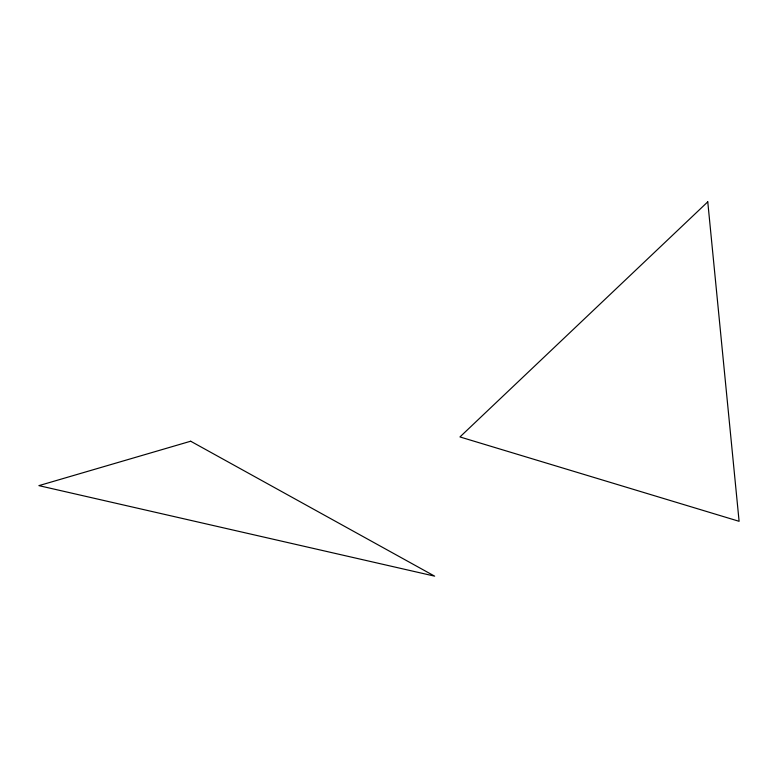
<?xml version="1.0" encoding="UTF-8"?>
<svg xmlns="http://www.w3.org/2000/svg" width="778" height="778" viewBox="0 0 778 778"><rect width="100%" height="100%" fill="white"/><g stroke="black" fill="none" stroke-linecap="round" stroke-linejoin="round"><path stroke-width="1.17" d="M707.766 201.842L459.954 436.944L739.1 521.309L707.766 201.842M190.678 441.223L38.9 485.637L434.659 576.158L190.678 441.223"/></g></svg>
